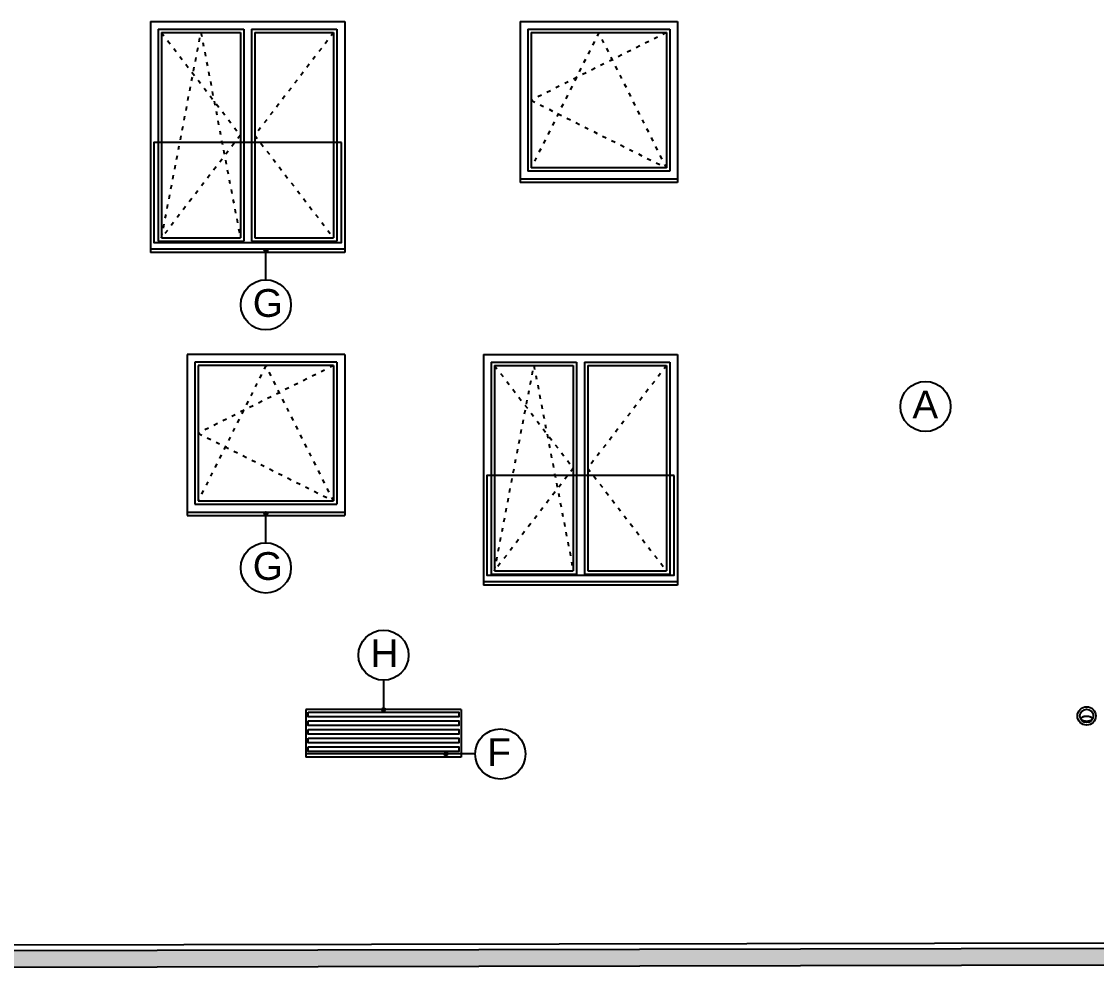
# Model space of a CAD drawing. Extents: x 3792242 to 5145247, y -1546315 to -1031918.
# Drawn here: x 4204283 to 4213968, y -1531824 to -1523264 of the extents above; entities that cross this region are included whole.
import ezdxf

# ---------------------------------------------------------------- set-up
doc = ezdxf.new("R2010")
doc.units = 0
doc.header["$MEASUREMENT"] = 0
doc.linetypes.add('ACAD_ISO03W100', pattern=[30, 12, -18])
for name, color, linetype in [('OKNÁ', 143, 'CONTINUOUS'), ('TENKÁ', 7, 'CONTINUOUS'), ('ZARIADENIE1', 145, 'CONTINUOUS')]:
    doc.layers.add(name, color=color, linetype=linetype)
doc.styles.add('ARIAL', font='arial.ttf')

msp = doc.modelspace()

# ---------------------------------------------------------------- hatches: boundary and pattern name
at = {"layer": 'TENKÁ', "ltscale": 0.25}
h = msp.add_hatch(color=256, dxfattribs=at)
h.dxf.hatch_style = 1
h.paths.add_polyline_path([(4206499.314, -1525327.018, 1), (4206469.314, -1525327.018, 1)])
h = msp.add_hatch(color=256, dxfattribs=at)
h.dxf.hatch_style = 1
h.paths.add_polyline_path([(4206499.314, -1527697.018, 1), (4206469.314, -1527697.018, 1)])
h = msp.add_hatch(color=256, dxfattribs=at)
h.dxf.hatch_style = 1
h.paths.add_polyline_path([(4207529.314, -1529463.77, 1), (4207559.314, -1529463.77, 1)])
h = msp.add_hatch(color=256, dxfattribs=at)
h.dxf.hatch_style = 1
h.paths.add_polyline_path([(4208106.912, -1529878.77, -1), (4208106.912, -1529848.77, -1)])
at = {"layer": 'TENKÁ'}
h = msp.add_hatch(color=256, dxfattribs=at)
h.dxf.hatch_style = 1
h.paths.add_polyline_path([(4189524.862, -1531666.231), (4189524.862, -1531816.231), (4223236.85, -1531749.176), (4223236.85, -1531599.176), (4218604.314, -1531608.39)])

# ---------------------------------------------------------------- linework, layer by layer
at = {"layer": 'OKNÁ'}
for p, q in [((4205544.314, -1523363.77), (4206254.314, -1523363.77)), ((4205544.314, -1523363.77), (4205544.314, -1525213.77)), ((4206254.314, -1523363.77), (4206254.314, -1525213.77)), ((4206384.314, -1523363.77), (4207094.314, -1523363.77)), ((4206384.314, -1523363.77), (4206384.314, -1525213.77)), ((4207094.314, -1523363.77), (4207094.314, -1525213.77)), ((4208874.314, -1523363.77), (4210094.314, -1523363.77)), ((4208874.314, -1523363.77), (4208874.314, -1524583.77)), ((4210094.314, -1523363.77), (4210094.314, -1524583.77)), ((4210094.314, -1524583.77), (4208874.314, -1524583.77)), ((4205544.314, -1525213.77), (4206254.314, -1525213.77)), ((4206384.314, -1525213.77), (4207094.314, -1525213.77)), ((4207094.314, -1526363.77), (4205874.314, -1526363.77)), ((4205874.314, -1526363.77), (4205874.314, -1527583.77)), ((4207094.314, -1526363.77), (4207094.314, -1527583.77)), ((4208544.314, -1526363.77), (4209254.314, -1526363.77)), ((4208544.314, -1526363.77), (4208544.314, -1528213.77)), ((4209254.314, -1526363.77), (4209254.314, -1528213.77)), ((4209384.314, -1526363.77), (4210094.314, -1526363.77)), ((4209384.314, -1526363.77), (4209384.314, -1528213.77)), ((4210094.314, -1526363.77), (4210094.314, -1528213.77)), ((4205874.314, -1527583.77), (4207094.314, -1527583.77)), ((4208544.314, -1528213.77), (4209254.314, -1528213.77)), ((4209384.314, -1528213.77), (4210094.314, -1528213.77))]:
    msp.add_line(p, q, dxfattribs=at)
at = {"layer": 'OKNÁ', "linetype": 'ACAD_ISO03W100', "ltscale": 3}
for p, q in [((4205544.314, -1523363.77), (4206254.314, -1524288.77)), ((4205544.314, -1525213.77), (4205899.314, -1523363.77)), ((4205899.314, -1523363.77), (4206254.314, -1525213.77)), ((4207094.314, -1523363.77), (4206384.314, -1524288.77)), ((4210094.314, -1523363.77), (4208874.314, -1523973.77)), ((4209484.314, -1523363.77), (4208874.314, -1524583.77)), ((4210094.314, -1524583.77), (4209484.314, -1523363.77)), ((4208874.314, -1523973.77), (4210094.314, -1524583.77)), ((4206254.314, -1524288.77), (4205544.314, -1525213.77)), ((4206384.314, -1524288.77), (4207094.314, -1525213.77)), ((4207094.314, -1526363.77), (4205874.314, -1526973.77)), ((4206484.314, -1526363.77), (4205874.314, -1527583.77)), ((4207094.314, -1527583.77), (4206484.314, -1526363.77)), ((4208544.314, -1526363.77), (4209254.314, -1527288.77)), ((4208544.314, -1528213.77), (4208899.314, -1526363.77)), ((4208899.314, -1526363.77), (4209254.314, -1528213.77)), ((4210094.314, -1526363.77), (4209384.314, -1527288.77)), ((4205874.314, -1526973.77), (4207094.314, -1527583.77)), ((4209254.314, -1527288.77), (4208544.314, -1528213.77)), ((4209384.314, -1527288.77), (4210094.314, -1528213.77))]:
    msp.add_line(p, q, dxfattribs=at)
at = {"layer": 'TENKÁ'}
for p, q in [((4205444.314, -1523263.77), (4207194.314, -1523263.77)), ((4205444.314, -1523263.77), (4205444.314, -1525343.77)), ((4207194.314, -1523263.77), (4207194.314, -1525343.77)), ((4208774.314, -1523263.77), (4210194.314, -1523263.77)), ((4208774.314, -1523263.77), (4208774.314, -1524713.77)), ((4210194.314, -1523263.77), (4210194.314, -1524713.77)), ((4205514.314, -1523333.77), (4206284.314, -1523333.77)), ((4205514.314, -1523333.77), (4205514.314, -1525243.77)), ((4206284.314, -1523333.77), (4206284.314, -1525243.77)), ((4206354.314, -1523333.77), (4207124.314, -1523333.77)), ((4206354.314, -1523333.77), (4206354.314, -1525243.77)), ((4207124.314, -1523333.77), (4207124.314, -1525243.77)), ((4208844.314, -1523333.77), (4210124.314, -1523333.77)), ((4208844.314, -1523333.77), (4208844.314, -1524613.77)), ((4210124.314, -1523333.77), (4210124.314, -1524613.77)), ((4210124.314, -1524613.77), (4208844.314, -1524613.77)), ((4210194.314, -1524683.77), (4208774.314, -1524683.77)), ((4210194.314, -1524713.77), (4208774.314, -1524713.77)), ((4205514.314, -1525243.77), (4206284.314, -1525243.77)), ((4206354.314, -1525243.77), (4207124.314, -1525243.77)), ((4207194.314, -1525313.77), (4205444.314, -1525313.77)), ((4207194.314, -1525343.77), (4205444.314, -1525343.77)), ((4205774.314, -1526263.77), (4205774.314, -1527713.77)), ((4207194.314, -1526263.77), (4205774.314, -1526263.77)), ((4207194.314, -1526263.77), (4207194.314, -1527713.77)), ((4208444.314, -1526263.77), (4210194.314, -1526263.77)), ((4208444.314, -1526263.77), (4208444.314, -1528343.77)), ((4210194.314, -1526263.77), (4210194.314, -1528343.77)), ((4207124.314, -1526333.77), (4205844.314, -1526333.77)), ((4205844.314, -1526333.77), (4205844.314, -1527613.77)), ((4207124.314, -1526333.77), (4207124.314, -1527613.77)), ((4208514.314, -1526333.77), (4209284.314, -1526333.77)), ((4208514.314, -1526333.77), (4208514.314, -1528243.77)), ((4209284.314, -1526333.77), (4209284.314, -1528243.77)), ((4209354.314, -1526333.77), (4210124.314, -1526333.77)), ((4209354.314, -1526333.77), (4209354.314, -1528243.77)), ((4210124.314, -1526333.77), (4210124.314, -1528243.77)), ((4205844.314, -1527613.77), (4207124.314, -1527613.77)), ((4205774.314, -1527683.77), (4207194.314, -1527683.77)), ((4205774.314, -1527713.77), (4207194.314, -1527713.77)), ((4208514.314, -1528243.77), (4209284.314, -1528243.77)), ((4209354.314, -1528243.77), (4210124.314, -1528243.77)), ((4210194.314, -1528313.77), (4208444.314, -1528313.77)), ((4210194.314, -1528343.77), (4208444.314, -1528343.77)), ((4223236.85, -1531549.175), (4185734.314, -1531623.77)), ((4223236.85, -1531599.176), (4185734.414, -1531673.77)), ((4223236.85, -1531749.176), (4185734.712, -1531823.77))]:
    msp.add_line(p, q, dxfattribs=at)
at = {"layer": 'TENKÁ', "ltscale": 0.25}
for p, q in [((4206484.314, -1525591.078), (4206484.314, -1525327.018)), ((4206484.314, -1527961.078), (4206484.314, -1527697.018)), ((4207544.314, -1529199.711), (4207544.314, -1529463.77)), ((4208370.971, -1529863.77), (4208106.912, -1529863.77))]:
    msp.add_line(p, q, dxfattribs=at)
at = {"layer": 'TENKÁ', "color": 8, "ltscale": 5}
for p, q in [((4206844.314, -1529463.77), (4206844.314, -1529893.77)), ((4208244.314, -1529463.77), (4208244.314, -1529893.77))]:
    msp.add_line(p, q, dxfattribs=at)
at = {"layer": 'TENKÁ', "color": 8}
for p, q in [((4208244.314, -1529463.77), (4206844.314, -1529463.77)), ((4208244.314, -1529863.77), (4206844.314, -1529863.77))]:
    msp.add_line(p, q, dxfattribs=at)
at = {"layer": 'TENKÁ', "color": 8, "ltscale": 0.25}
msp.add_line((4208244.314, -1529893.77), (4206844.314, -1529893.77), dxfattribs=at)
at = {"layer": 'TENKÁ', "color": 8}
for points in [[(4206866.314, -1529486.52), (4208222.314, -1529486.52), (4208222.314, -1529529.02), (4206866.314, -1529529.02)], [(4206866.314, -1529564.52), (4208222.314, -1529564.52), (4208222.314, -1529607.02), (4206866.314, -1529607.02)], [(4206866.314, -1529642.52), (4208222.314, -1529642.52), (4208222.314, -1529685.02), (4206866.314, -1529685.02)], [(4206866.314, -1529720.52), (4208222.314, -1529720.52), (4208222.314, -1529763.02), (4206866.314, -1529763.02)], [(4206866.314, -1529798.52), (4208222.314, -1529798.52), (4208222.314, -1529841.02), (4206866.314, -1529841.02)]]:
    msp.add_lwpolyline(points, close=True, dxfattribs=at)
at = {"layer": 'TENKÁ', "ltscale": 0.25}
for centre, radius in [((4206484.314, -1525327.018), 15), ((4206484.314, -1525817.249), 226.172), ((4212427.244, -1526732.682), 226.172), ((4206484.314, -1527697.018), 15), ((4206484.314, -1528187.249), 226.172), ((4207544.314, -1528973.539), 226.172), ((4207544.314, -1529463.77), 15), ((4208597.143, -1529863.77), 226.172), ((4208106.912, -1529863.77), 15)]:
    msp.add_circle(centre, radius, dxfattribs=at)
at = {"layer": 'TENKÁ', "color": 8}
for radius in [82.5, 60]:
    msp.add_circle((4213879.314, -1529520.667), radius, dxfattribs=at)
msp.add_open_spline([(4213829.314, -1529546.167), (4213829.314, -1529546.469), (4213829.341, -1529547.075), (4213829.462, -1529547.988), (4213829.665, -1529548.91), (4213829.956, -1529549.844), (4213830.336, -1529550.791), (4213830.811, -1529551.753), (4213831.385, -1529552.726), (4213832.06, -1529553.709), (4213832.839, -1529554.697), (4213833.722, -1529555.687), (4213834.711, -1529556.673), (4213835.804, -1529557.652), (4213837, -1529558.618), (4213838.297, -1529559.567), (4213839.693, -1529560.495), (4213841.185, -1529561.398), (4213842.768, -1529562.271), (4213844.44, -1529563.111), (4213846.196, -1529563.916), (4213848.032, -1529564.682), (4213849.943, -1529565.406), (4213851.924, -1529566.086), (4213853.971, -1529566.719), (4213856.079, -1529567.305), (4213858.242, -1529567.839), (4213860.455, -1529568.322), (4213862.714, -1529568.752), (4213865.011, -1529569.127), (4213867.343, -1529569.446), (4213869.703, -1529569.708), (4213872.086, -1529569.913), (4213874.486, -1529570.06), (4213876.897, -1529570.148), (4213879.314, -1529570.177), (4213881.731, -1529570.148), (4213884.143, -1529570.06), (4213886.542, -1529569.913), (4213888.925, -1529569.708), (4213891.285, -1529569.446), (4213893.617, -1529569.127), (4213895.915, -1529568.752), (4213898.173, -1529568.322), (4213900.386, -1529567.839), (4213902.55, -1529567.305), (4213904.657, -1529566.719), (4213906.704, -1529566.086), (4213908.686, -1529565.406), (4213910.597, -1529564.682), (4213912.432, -1529563.916), (4213914.188, -1529563.111), (4213915.86, -1529562.271), (4213917.443, -1529561.398), (4213918.935, -1529560.495), (4213920.331, -1529559.567), (4213921.628, -1529558.618), (4213922.825, -1529557.652), (4213923.918, -1529556.673), (4213924.906, -1529555.687), (4213925.79, -1529554.697), (4213926.568, -1529553.709), (4213927.243, -1529552.726), (4213927.817, -1529551.753), (4213928.292, -1529550.791), (4213928.673, -1529549.844), (4213928.963, -1529548.91), (4213929.167, -1529547.988), (4213929.287, -1529547.075), (4213929.327, -1529546.167), (4213929.287, -1529545.26), (4213929.167, -1529544.347), (4213928.963, -1529543.425), (4213928.673, -1529542.491), (4213928.292, -1529541.543), (4213927.817, -1529540.582), (4213927.243, -1529539.609), (4213926.568, -1529538.626), (4213925.79, -1529537.638), (4213924.906, -1529536.648), (4213923.918, -1529535.661), (4213922.825, -1529534.683), (4213921.628, -1529533.716), (4213920.331, -1529532.767), (4213918.935, -1529531.84), (4213917.443, -1529530.937), (4213915.86, -1529530.064), (4213914.188, -1529529.223), (4213912.432, -1529528.419), (4213910.597, -1529527.653), (4213908.686, -1529526.929), (4213906.704, -1529526.249), (4213904.657, -1529525.615), (4213902.55, -1529525.03), (4213900.386, -1529524.495), (4213898.173, -1529524.012), (4213895.915, -1529523.583), (4213893.617, -1529523.208), (4213891.285, -1529522.889), (4213888.925, -1529522.627), (4213886.542, -1529522.422), (4213884.143, -1529522.275), (4213881.731, -1529522.187), (4213879.314, -1529522.158), (4213876.897, -1529522.187), (4213874.486, -1529522.275), (4213872.086, -1529522.422), (4213869.703, -1529522.627), (4213867.343, -1529522.889), (4213865.011, -1529523.208), (4213862.714, -1529523.583), (4213860.455, -1529524.012), (4213858.242, -1529524.495), (4213856.079, -1529525.03), (4213853.971, -1529525.615), (4213851.924, -1529526.249), (4213849.943, -1529526.929), (4213848.032, -1529527.653), (4213846.196, -1529528.419), (4213844.44, -1529529.223), (4213842.768, -1529530.064), (4213841.185, -1529530.937), (4213839.693, -1529531.84), (4213838.297, -1529532.767), (4213837, -1529533.716), (4213835.804, -1529534.683), (4213834.711, -1529535.661), (4213833.722, -1529536.648), (4213832.839, -1529537.638), (4213832.06, -1529538.626), (4213831.385, -1529539.609), (4213830.811, -1529540.582), (4213830.336, -1529541.543), (4213829.956, -1529542.491), (4213829.665, -1529543.425), (4213829.462, -1529544.347), (4213829.341, -1529545.26), (4213829.314, -1529545.866), (4213829.314, -1529546.167)], degree=3, knots=[0, 0, 0, 0, 0.90344881, 1.81904744, 2.758421, 3.73221892, 4.74979046, 5.81900714, 6.94622134, 8.13632995, 9.39290482, 10.71835487, 12.11409382, 13.58069684, 15.11803786, 16.72540494, 18.40159464, 20.14498791, 21.95361071, 23.82518236, 25.75715452, 27.74674283, 29.79095317, 31.88660396, 34.03034531, 36.21867618, 38.44795979, 40.71443802, 43.01424482, 45.34341919, 47.69791759, 50.07362616, 52.46637262, 54.87193815, 57.28606907, 59.70448847, 62.12290787, 64.53703879, 66.94260432, 69.33535079, 71.71105935, 74.06555775, 76.39473212, 78.69453892, 80.96101715, 83.19030076, 85.37863163, 87.52237298, 89.61802377, 91.66223412, 93.65182242, 95.58379458, 97.45536623, 99.26398903, 101.00738231, 102.68357201, 104.29093908, 105.8282801, 107.29488313, 108.69062208, 110.01607212, 111.27264699, 112.46275561, 113.5899698, 114.65918648, 115.67675802, 116.65055594, 117.5899295, 118.50552813, 119.40897694, 120.31242575, 121.22802438, 122.16739794, 123.14119586, 124.1587674, 125.22798408, 126.35519828, 127.5453069, 128.80188176, 130.12733181, 131.52307076, 132.98967378, 134.5270148, 136.13438188, 137.81057158, 139.55396485, 141.36258765, 143.23415931, 145.16613147, 147.15571977, 149.19993012, 151.2955809, 153.43932225, 155.62765312, 157.85693674, 160.12341496, 162.42322176, 164.75239613, 167.10689453, 169.4826031, 171.87534956, 174.28091509, 176.69504601, 179.11346541, 181.53188482, 183.94601573, 186.35158127, 188.74432773, 191.12003629, 193.47453469, 195.80370906, 198.10351587, 200.36999409, 202.59927771, 204.78760857, 206.93134993, 209.02700071, 211.07121106, 213.06079936, 214.99277152, 216.86434318, 218.67296597, 220.41635925, 222.09254895, 223.69991603, 225.23725705, 226.70386007, 228.09959902, 229.42504907, 230.68162393, 231.87173255, 232.99894674, 234.06816342, 235.08573497, 236.05953289, 236.99890645, 237.91450507, 238.81795388, 238.81795388, 238.81795388, 238.81795388], dxfattribs=at)
at = {"layer": 'ZARIADENIE1'}
for points in [[(4207164.314, -1524353.77), (4205474.314, -1524353.77), (4205474.314, -1525253.77), (4207164.314, -1525253.77)], [(4210164.314, -1527353.77), (4208474.314, -1527353.77), (4208474.314, -1528253.77), (4210164.314, -1528253.77)]]:
    msp.add_lwpolyline(points, close=True, dxfattribs=at)

# ---------------------------------------------------------------- texts
at = {"layer": 'TENKÁ', "lineweight": 40, "ltscale": 0.25, "style": 'ARIAL'}
for s, p in [('G', (4206366.128, -1525925.14)), ('A', (4212309.057, -1526840.573)), ('G', (4206366.128, -1528295.14)), ('H', (4207426.128, -1529081.43)), ('F', (4208478.956, -1529971.661))]:
    msp.add_text(s, height=250, dxfattribs=at).set_placement(p)

doc.saveas('drawing.dxf')
